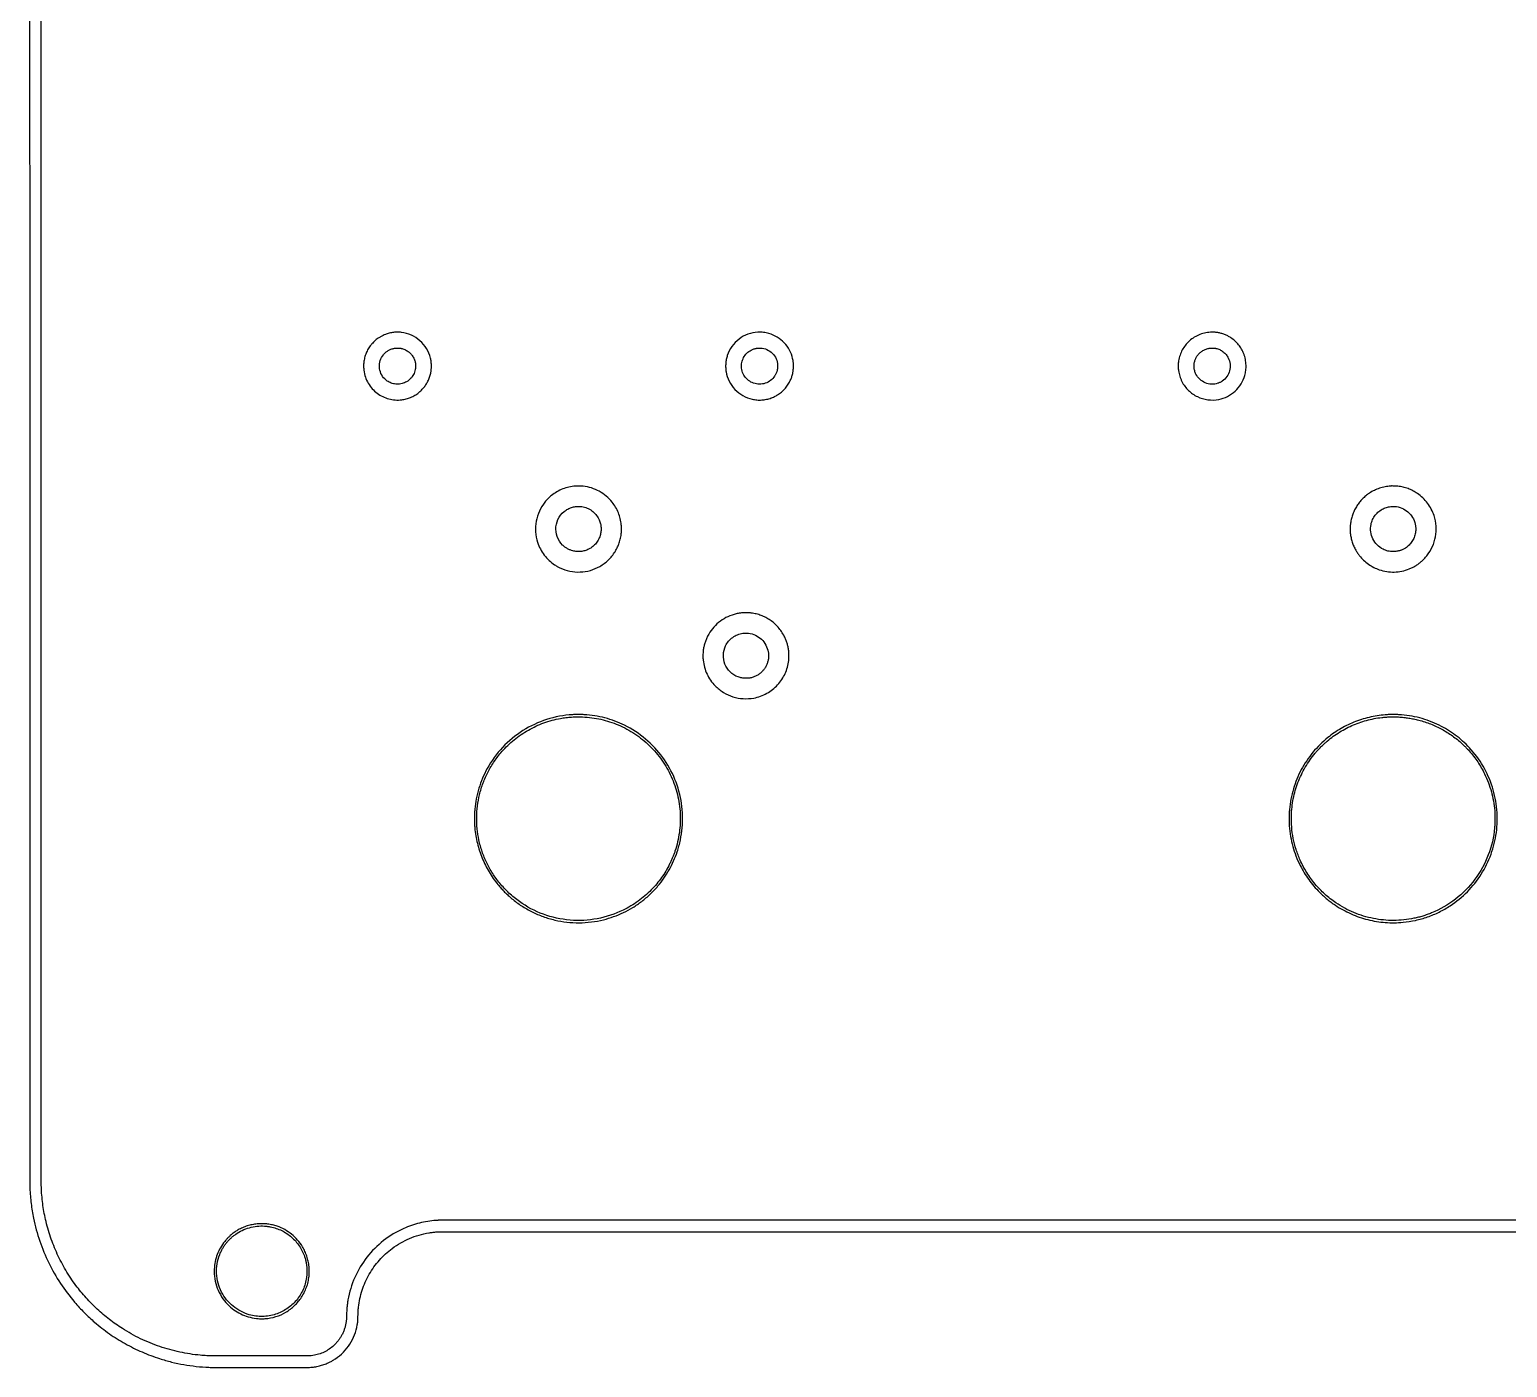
# Model space of a CAD drawing. Extents: x 977 to 25454, y 984 to 49020.
# Drawn here: x 977 to 14242, y 984 to 12993 of the extents above; entities that cross this region are included whole.
import ezdxf

# ---------------------------------------------------------------- set-up
doc = ezdxf.new("R2010")
doc.units = 0

msp = doc.modelspace()

# ---------------------------------------------------------------- linework, layer by layer
for points in [[(25453.795181, 6757.754748, 0.000012), (25453.897571, 12164.328285, 0.000003), (25453.798272, 20941, 0.000002), (25453.560073, 32466.951299, 0.000022), (25453.274305, 36638.378168, 0.000001), (25452.974668, 39243.286242, 0.030065)], [(23834.04827, 49018.908979, 0.000001), (21672.802621, 49019.17901, 0.000024)], [(18678.279442, 49019.402857, 0.000005), (13230.5, 49019.49605, 0.000002), (9162.520775, 49019.509787, 0.000004), (5736.221875, 49019.480206)], [(978.253371, 20920.105358), (978.783817, 2642.314461, 0.011624), (979.955151, 2592, 0.008831), (984.471326, 2521.733841, 0.010049), (991.334441, 2454.643555, 0.010215), (1000.766127, 2388.890339, 0.009794), (1012.991456, 2322.642195, 0.031858), (1068.473711, 2118.816785, 0.031462), (1149.585064, 1922.810066, 0.031475), (1254.612077, 1738.605995, 0.031945), (1381.459445, 1570, 0.009962), (1423.113627, 1523.340437, 0.008765), (1468.377169, 1476.307995, 0.008797), (1515.069639, 1431.082664, 0.01027), (1561.015471, 1389.85671, 0.025099), (1693.714123, 1286.745287, 0.025047), (1836.16706, 1197.373149, 0.025031), (1986.936175, 1122.641925, 0.02499), (2144.5, 1063.306568, 0.016907), (2252.132638, 1032.778234, 0.016903), (2361.590349, 1009.589607, 0.016763), (2473.255078, 993.689744, 0.015993), (2587.5, 984.998061, 0.010926), (2632.70772, 983.998805, 0.000064), (3050.951224, 983.948246, 0.000035), (3478.491469, 983.981172, 0.02071), (3503.120745, 985.005355, 0.022666), (3546.483722, 990.599508, 0.023495), (3588.637685, 1000.052792, 0.023686), (3629.39286, 1013.330684, 0.023922), (3668.571521, 1030.365963, 0.005979), (3683.713506, 1038.056503, 0.010543), (3696.002562, 1044.81778, 0.010459), (3708.061404, 1052.128238, 0.005775), (3722.5, 1061.535579, 0.051364), (3793.971028, 1120.721164, 0.05094), (3852.100553, 1193.385725, 0.050907), (3894.368637, 1276.34833, 0.051166), (3918.91398, 1366, 0.009611), (3921.385209, 1382.832297, 0.011447), (3923.045766, 1398.794356, 0.00948), (3924.176684, 1417.068759, 0.004068), (3925.025056, 1441.5, -0.00245), (3925.871956, 1468.398281, -0.005757), (3926.834033, 1488.47282, -0.006919), (3928.128942, 1506.121869, -0.005619), (3929.990925, 1525, -0.051563), (3962.920519, 1677.559146, -0.051504), (4026.376951, 1820.215641, -0.051477), (4117.686487, 1946.955667, -0.051405), (4233, 2052.436497, -0.029444), (4308.248957, 2101.662328, -0.029745), (4388.509777, 2141.523381, -0.029662), (4473.155786, 2171.673543, -0.02891), (4561.5, 2191.899841, -0.00633), (4574.826175, 2193.976734, -0.004189), (4590.177745, 2196.039506, -0.003961), (4606.676481, 2197.98321, -0.003755), (4623.5, 2199.702428, -0.023528), (4650.646709, 2200.986913, -0.000006), (5834.976758, 2201.249393, -0.000049), (7758.65651, 2201.463503, -0.000003), (13215, 2201.5, -0.000005), (17758.452947, 2201.451521, -0.000032), (20120.410613, 2201.24951, -0.000001), (21784.154586, 2200.996007, -0.020655)], [(2705.63774, 40413.981128, 0.000002), (2705.642764, 42874.519936, 0.000002), (2705.626677, 45334.130235, 0.019035)], [(23829.361066, 40418.971481, -0.000002), (23829.352982, 42875.559779, -0.000002), (23829.365373, 45332.747787, -0.021017)], [(23725.958331, 45319.436979, 0.000002), (23725.950273, 42874.905956, 0.000002), (23725.959107, 40430.264241, 0.013991)], [(21769.786397, 2304.753362), (13218.449786, 2305.013035), (4663.636659, 2305.27086, 0.021057), (4645.402828, 2304.503181, -0.002683), (4642.135918, 2304.245156, -0.000593), (4636.533956, 2303.839626, -0.000617), (4630.058494, 2303.386608, -0.000594), (4623.5, 2302.943732, 0.023332), (4551.0676, 2294.73176, 0.021275), (4477.419157, 2279.642111, 0.021149), (4404.859999, 2258.232186, 0.022318), (4335.68738, 2231.095966, 0.061221), (4154.459169, 2122.273515, 0.061275), (4005.036366, 1972.834635, 0.061331), (3896.394962, 1791.773362, 0.061539), (3835.072745, 1589.971399, 0.008773), (3829.653973, 1555.186575, 0.011445), (3825.986659, 1523.185719, 0.010511), (3823.582314, 1488.988068, 0.005848), (3822.016913, 1447.233775, -0.002927), (3821.541215, 1432.19907, -0.003566), (3820.913166, 1418.13114, -0.003593), (3820.214446, 1406.288603, -0.015148), (3819.529407, 1399.2054, -0.019971), (3814.401514, 1368.719178, -0.021211), (3806.93501, 1339.355046, -0.021485), (3797.113675, 1311.085907, -0.02174), (3784.936593, 1283.87758, -0.018315), (3770.729666, 1257.928386, -0.021623), (3755.373668, 1234.529901, -0.021651), (3738.072418, 1212.570892, -0.018453), (3718.025295, 1190.944032, -0.036912), (3677.725315, 1156.122825, -0.037768), (3633.038666, 1127.90038, -0.037835), (3584.693676, 1106.763198, -0.037331), (3533.5, 1093.039873, -0.031629), (3505.248825, 1089.517416, -0.012115), (3465.656136, 1088.068604, -0.002802), (3388.20736, 1087.54639, -0.000083), (3063, 1087.23024, -0.000184), (2742.320971, 1087.089512, -0.002873), (2632.639185, 1087.712023, -0.008516), (2568.070505, 1089.549706, -0.011623), (2510, 1093.547172, -0.029813), (2326.07171, 1121.643294, -0.029598), (2146.335155, 1171.458815, -0.029571), (1973.580492, 1242.203309, -0.029631), (1810.5, 1332.792565, -0.02292), (1693.888587, 1414.663857, -0.022586), (1584.665074, 1507.246047, -0.022596), (1484.284118, 1609.260992, -0.02299), (1394.12783, 1719.353167, -0.025876), (1302.654957, 1856.427386, -0.026245), (1226.3007, 2001.584999, -0.026224), (1165.520797, 2154.058036, -0.02574), (1120.603921, 2313, -0.012128), (1106.300361, 2383.672893, -0.011517), (1095.163227, 2456.182372, -0.011502), (1087.364379, 2529.225822, -0.012013), (1083.070771, 2601.5, -0.008821), (1082.049922, 2659.268362), (1081.553582, 20927.154571)]]:
    msp.add_lwpolyline(points, format="xyb")
for points in [[(4244, 10274.407071, 0.016851), (4225.801225, 10271.600817, 0.013473), (4206.408674, 10267.393612, 0.01359), (4187.507219, 10262.208016, 0.018529), (4170.804307, 10256.449642, 0.022256), (4150.357832, 10247.476534, 0.016), (4128.353593, 10235.738275, 0.015988), (4107.118498, 10222.60112, 0.02204), (4089, 10209.388769, 0.021041), (4078.422539, 10200.182181, 0.00761), (4064.168786, 10186.263273, 0.007619), (4050.334834, 10171.905644, 0.020815), (4041.14728, 10161.215766, 0.0345), (4017.020761, 10125.901986, 0.035259), (3998.175057, 10087.85507, 0.035029), (3984.762489, 10047.297972, 0.03312), (3976.835613, 10004.5, 0.022762), (3975.795205, 9989.954815, 0.008551), (3975.615621, 9969.523131, 0.008558), (3976.135457, 9949.084387, 0.022572), (3977.417508, 9934.5, 0.047952), (3991.497595, 9873.996664, 0.05058), (4016.686267, 9818.422626, 0.050886), (4052.356431, 9769.325655, 0.049666), (4097.474464, 9728, 0.047516), (4147.278166, 9697.646822, 0.048197), (4201.683515, 9677.412707, 0.048189), (4258.965552, 9667.96629, 0.047465), (4317.2946, 9669.583722, 0.03428), (4358.260427, 9677.50964, 0.034554), (4397.646486, 9690.94448, 0.034382), (4434.989128, 9709.751432, 0.033205), (4469.861978, 9733.69496, 0.02109), (4480.746814, 9743.055197, 0.008589), (4494.776669, 9756.648201, 0.008623), (4508.402272, 9770.790639, 0.019815), (4518.035417, 9782, 0.03061), (4539.517142, 9812.795154, 0.030372), (4557.139783, 9846.060863, 0.03052), (4570.527753, 9881.05256, 0.031634), (4579.368642, 9917, 0.010775), (4581.864881, 9932.83462, 0.016496), (4583.277121, 9946.656693, 0.015203), (4583.841361, 9961.333556, 0.007527), (4583.710251, 9979.97814, 0.008641), (4582.986071, 9998.364659, 0.016632), (4581.662486, 10013.046451, 0.017491), (4579.418868, 10027.11483, 0.01077), (4575.846488, 10043.5, 0.076681), (4540.847019, 10128.82285, 0.076099), (4481.69025, 10199.883379, 0.076083), (4403.971985, 10250.00375, 0.076599), (4315, 10274.436715, 0.020655), (4299.977639, 10275.547448, 0.00823), (4279.320748, 10275.878845, 0.0082), (4258.730246, 10275.53253, 0.021523)], [(7514, 10275.85533, 0.077522), (7425.335112, 10258.223156, 0.075306), (7345.274654, 10214.343877, 0.074928), (7281.475727, 10148.486791, 0.075526), (7240.128299, 10066.923708, 0.031425), (7230.901734, 10031.613692, 0.029292), (7225.902923, 9994.585959, 0.029324), (7225.268821, 9957.270836, 0.03168), (7229.079734, 9921.102523, 0.074093), (7256.998796, 9835.778968, 0.073917), (7308.595848, 9762.223827, 0.073955), (7379.330034, 9706.886147, 0.074289), (7463, 9674.632788, 0.035154), (7505.83248, 9668.188002, 0.035761), (7548.898594, 9667.86184, 0.035643), (7591.705206, 9673.683699, 0.034431), (7633.764073, 9685.562564, 0.018243), (7646.848372, 9690.797404, 0.009262), (7662.92567, 9698.279765, 0.009263), (7678.738404, 9706.364602, 0.017976), (7691, 9713.501356, 0.033598), (7724.900001, 9738.230192, 0.034408), (7754.895229, 9767.09459, 0.034429), (7780.63218, 9799.782154, 0.033729), (7801.835443, 9835.910413, 0.011281), (7809.148959, 9851.415913, 0.015077), (7815.035503, 9865.817585, 0.015251), (7819.992064, 9880.413499, 0.011992), (7824.494129, 9896.5, 0.011887), (7829.038196, 9916.342, 0.021129), (7831.694022, 9932.893013, 0.020052), (7833.023839, 9950.184162, 0.009549), (7833.415765, 9972.5, 0.007359), (7833.085263, 9992.833494, 0.018034), (7832.083441, 10007.756098, 0.019446), (7830.062597, 10021.893044, 0.00994), (7826.48764, 10039.460994, 0.067809), (7798.391292, 10115.010994, 0.066533), (7750.969699, 10180.83248, 0.066411), (7687.836003, 10231.987997, 0.067123), (7613.721241, 10264.580235, 0.020475), (7589.590058, 10270.467922, 0.021448), (7565.428208, 10274.255117, 0.020922), (7540.483283, 10276.022917, 0.017622)], [(11576, 10275.836962, 0.047351), (11521.488858, 10268.300605, 0.045891), (11468.765982, 10250.61017, 0.045736), (11419.989833, 10223.527668, 0.046349), (11377.18527, 10188.13481, 0.04104), (11343.844976, 10148.969495, 0.042338), (11317.737684, 10105.274494, 0.042231), (11299.310658, 10057.699698, 0.040413), (11288.804006, 10007, 0.025019), (11287.70084, 9992.024201, 0.007772), (11287.521173, 9969.449727, 0.007683), (11288.037397, 9946.961593, 0.026761), (11289.3691, 9932.5, 0.017995), (11294.337191, 9905.401677, 0.021841), (11301.000351, 9880.453058, 0.022209), (11309.70563, 9856.535744, 0.019818), (11320.801977, 9832.538027, 0.081474), (11378.774951, 9753.910667, 0.080917), (11458.954675, 9697.705202, 0.080765), (11552.966924, 9669.780727, 0.080725), (11651, 9673.071001, 0.069445), (11729.357293, 9700.201178, 0.06824), (11797.810784, 9747.867015, 0.068212), (11850.929842, 9812.219817, 0.06929), (11884.432355, 9888.160163, 0.017665), (11890.01679, 9910.803483, 0.020847), (11893.636586, 9932.570749, 0.020538), (11895.467426, 9954.840028, 0.016257), (11895.671518, 9979, 0.018916), (11893.946396, 10006.837407, 0.023708), (11890.155098, 10032.419897, 0.02411), (11884.026182, 10057.170212, 0.020777), (11875.279134, 10082.5, 0.037613), (11854.927437, 10124.712567, 0.03842), (11828.606701, 10163.083424, 0.038542), (11796.812461, 10196.86596, 0.03838), (11760.167324, 10225.420484, 0.010585), (11745.428777, 10234.744118, 0.015431), (11732.030111, 10242.274318, 0.015571), (11718.284922, 10248.914334, 0.011067), (11702.5, 10255.527661, 0.026415), (11672.212219, 10265.625167, 0.027455), (11641.414489, 10272.32111, 0.026943), (11609.532938, 10275.691221, 0.023553)], [(4312.5, 10131.024082, -0.025474), (4328.788447, 10126.650609, -0.024429), (4344.782373, 10120.59209, -0.02458), (4360.008478, 10113.04648, -0.02665), (4374, 10104.224983, -0.027), (4383.60907, 10096.615095, -0.01547), (4394.384888, 10086.480615, -0.015461), (4404.538551, 10075.672856, -0.026414), (4412.230006, 10065.973896, -0.027421), (4421.029868, 10052.02562, -0.024841), (4428.571765, 10036.738916, -0.024401), (4434.685165, 10020.49035, -0.024135), (4439.21185, 10003.664361, -0.01577), (4440.381621, 9997.343973, -0.020412), (4441.032722, 9991.483757, -0.013976), (4441.342415, 9984.093802, -0.003483), (4441.426666, 9972, -0.003483), (4441.341796, 9959.8168, -0.014248), (4441.028139, 9952.428368, -0.020649), (4440.362186, 9946.51863, -0.014929), (4439.153347, 9940, -0.031717), (4432.653821, 9917.106809, -0.03613), (4423.525309, 9896.233592, -0.03647), (4411.572671, 9877.058487, -0.033488), (4396.64334, 9859.234999, -0.068898), (4361.721355, 9831.62449, -0.069693), (4320.743938, 9814.671987, -0.069344), (4276.499128, 9809.577602, -0.067101), (4232.023152, 9816.656157, -0.032399), (4213.987403, 9823.375073, -0.030348), (4196.557009, 9832.495174, -0.030006), (4180.166392, 9843.774383, -0.029961), (4165.235058, 9856.939687, -0.092338), (4131.513391, 9905.798026, -0.092425), (4117.658466, 9963.504643, -0.092366), (4125.526677, 10022.35775, -0.092079), (4154.063179, 10074.5, -0.043367), (4173.434488, 10094.434373, -0.042482), (4196.081326, 10110.881738, -0.042616), (4221.109202, 10123.220671, -0.044264), (4247.553757, 10130.95072, -0.005707), (4257.188036, 10132.748743, -0.025354), (4262.902551, 10133.451679, -0.019628), (4269.264416, 10133.658166, -0.002485), (4283, 10133.496437, -0.004671), (4293.186854, 10133.230657, -0.012047), (4300.531703, 10132.792977, -0.015687), (4306.579759, 10132.09446, -0.016257)], [(7553.5, 10132.481874, -0.09162), (7609.231588, 10113.252857, -0.091048), (7654.550837, 10075.346407, -0.091374), (7683.33103, 10023.942134, -0.093101), (7691.643406, 9966, -0.012396), (7690.883323, 9954.834694, -0.01725), (7689.611795, 9944.89703, -0.017551), (7687.678833, 9935.204943, -0.013555), (7684.918622, 9924.789671, -0.024449), (7681.432049, 9914.776087, -0.013849), (7676.292173, 9903.003155, -0.013839), (7670.488162, 9891.492195, -0.023685), (7664.939722, 9882.278917, -0.081627), (7628.246938, 9843.073539, -0.083017), (7581.138461, 9817.949764, -0.083112), (7528.467778, 9809.533622, -0.082075), (7475.682931, 9818.65851, -0.081078), (7430.450073, 9843.1795, -0.079655), (7395.043118, 9880.93877, -0.079649), (7373.213036, 9927.877137, -0.081047), (7367.327438, 9979, -0.073961), (7376.716736, 10026.595639, -0.075087), (7399.529985, 10069.128312, -0.075118), (7433.876604, 10103.01313, -0.074114), (7476.852237, 10125.425944, -0.015171), (7484.677877, 10127.867465, -0.00984), (7493.857934, 10130.235013, -0.009889), (7502.847064, 10132.178663, -0.020029), (7510, 10133.282516, -0.025052), (7518.69023, 10133.830446, -0.00782), (7531.757235, 10133.79432, -0.007824), (7544.819564, 10133.349356, -0.024958)], [(11624.261305, 10131.062111, -0.053966), (11659.207737, 10119.46191, -0.056556), (11690.270669, 10100.786196, -0.056659), (11716.312224, 10075.660266, -0.054523), (11736.437242, 10045.020331, -0.091949), (11753.041236, 9989.142302, -0.091033), (11748.593549, 9930.818529, -0.090583), (11723.667202, 9877.644147, -0.089925), (11681.5, 9836.558585, -0.023901), (11673.552138, 9831.737539, -0.010551), (11662.630531, 9826.102155, -0.010541), (11651.498871, 9820.940628, -0.024338), (11642.886422, 9817.655311, -0.088539), (11585.558329, 9809.626882, -0.089471), (11529.217698, 9821.986153, -0.089581), (11480.801071, 9853.23182, -0.089031), (11446.250297, 9899.5, -0.050008), (11434.971351, 9929.115036, -0.048423), (11429.640381, 9960.70344, -0.048424), (11430.484523, 9992.726671, -0.050016), (11437.494848, 10023.629568, -0.023537), (11441.14803, 10033.045843, -0.012384), (11446.516795, 10044.393221, -0.012384), (11452.448447, 10055.475135, -0.023249), (11457.866745, 10064.065691, -0.047693), (11478.031485, 10087.788187, -0.046926), (11502.42832, 10107.403844, -0.047245), (11529.885594, 10122.013484, -0.0498), (11559.121885, 10130.898941, -0.005517), (11568.97499, 10132.737723, -0.025303), (11574.745703, 10133.450348, -0.019775), (11581.1407, 10133.659711, -0.002481), (11595, 10133.496437, -0.004663), (11605.131725, 10133.232254, -0.011902), (11612.4647, 10132.797647, -0.015549), (11618.471472, 10132.109297, -0.016871)], [(5878, 8894.982512, 0.036204), (5818.852585, 8886.102517, 0.03844), (5762.818365, 8868.877183, 0.038487), (5710.142817, 8843.300891, 0.036475), (5661, 8809.545467, 0.01854), (5647.378388, 8797.793117, 0.009483), (5631.135061, 8782.108398, 0.009484), (5615.463292, 8765.782536, 0.01814), (5603.623618, 8752, 0.060828), (5553.152721, 8670.036031, 0.06226), (5524.376185, 8578.970586, 0.062476), (5518.959608, 8483.912272, 0.06201), (5537.14916, 8390.208083, 0.041282), (5562.256068, 8330.510486, 0.042025), (5596.703719, 8276.126455, 0.042157), (5639.646019, 8228.420215, 0.042101), (5690, 8188.569018, 0.006021), (5703.111032, 8180.104184, 0.01071), (5714.133767, 8173.499316, 0.011099), (5725.15524, 8167.532281, 0.007077), (5738.218985, 8161.062054, 0.060828), (5826.129038, 8131.518753, 0.060062), (5918.949544, 8123.823217, 0.06016), (6010.800349, 8138.404649, 0.061407), (6095.859487, 8174.394422, 0.029726), (6136.040159, 8200.855632, 0.031255), (6172.094456, 8231.489123, 0.031208), (6204.096176, 8266.423041, 0.029452), (6232.175049, 8305.726221, 0.017662), (6240.495244, 8320.053342, 0.008064), (6250.386227, 8339.301363, 0.008057), (6259.63439, 8358.821941, 0.018027), (6265.878323, 8374, 0.01493), (6272.899598, 8394.881363, 0.013224), (6278.975725, 8417.00251, 0.013113), (6283.924572, 8439.622086, 0.013968), (6287.56424, 8462, 0.022033), (6289.130885, 8479.508633, 0.00844), (6289.822944, 8503.955021, 0.008504), (6289.685254, 8528.606703, 0.01997), (6288.534909, 8546.980261, 0.0345), (6278.918503, 8602.523263, 0.03632), (6261.856849, 8655.238462, 0.036504), (6237.443053, 8704.688229, 0.035603), (6205.915957, 8750.5, 0.049094), (6152.865857, 8804.9867, 0.049475), (6090.340709, 8847.92568, 0.04944), (6020.554154, 8877.769406, 0.048881), (5946, 8893.474992, 0.014814), (5930.808702, 8894.6977, 0.007131), (5911.28315, 8895.409271, 0.007066), (5892.044102, 8895.56385, 0.017638)], [(13197, 8895.417331, 0.000169), (13194.49588, 8895.202572, 0.000036), (13190.15, 8894.828069, 0.000038), (13185.115633, 8894.393487, 0.000036), (13180, 8893.95113, 0.035255), (13131.383586, 8886.2645, 0.032), (13082.682488, 8871.664186, 0.031779), (13035.897858, 8850.839789, 0.033531), (12993, 8824.577018, 0.026613), (12962.216947, 8800.208895, 0.025016), (12933.521821, 8772.225696, 0.025017), (12907.766041, 8741.517516, 0.02662), (12885.773472, 8709, 0.026433), (12866.160972, 8672.104402, 0.02748), (12850.832199, 8633.812934, 0.027129), (12839.636479, 8593.608458, 0.024415), (12832.385507, 8550.990016, 0.020676), (12831.123633, 8534.918651, 0.00741), (12830.613752, 8511.944088, 0.007399), (12830.784261, 8488.985668, 0.020952), (12831.8107, 8473, 0.024439), (12838.217133, 8431.969653, 0.025801), (12848.517815, 8392.51037, 0.026049), (12862.717049, 8354.674958, 0.026007), (12880.780301, 8318.5, 0.01387), (12887.241122, 8307.791062, 0.005711), (12896.558258, 8293.632249, 0.005686), (12906.154479, 8279.749099, 0.014633), (12913.49076, 8270.006836, 0.034906), (12951.331955, 8228.935626, 0.035532), (12994.306665, 8193.791642, 0.035781), (13041.520095, 8165.302428, 0.036534), (13091.99229, 8144.060723, 0.043518), (13158.672767, 8127.860051, 0.044489), (13226.654239, 8123.60973, 0.044508), (13294.288932, 8131.452069, 0.04363), (13359.939844, 8151.157392, 0.020758), (13388.871086, 8164.088096, 0.020978), (13416.525878, 8179.331696, 0.020801), (13443.025885, 8196.972222, 0.019636), (13468.5, 8217.078952, 0.016644), (13479.716772, 8227.335982, 0.007575), (13493.718133, 8241.443321, 0.007591), (13507.371588, 8256.061248, 0.015562), (13517.529803, 8268, 0.06143), (13567.685845, 8349.592747, 0.062149), (13596.272386, 8440.609469, 0.062224), (13601.596653, 8535.758953, 0.061846), (13583.381285, 8629.5, 0.04113), (13558.822318, 8687.966306, 0.041199), (13525.035898, 8741.589352, 0.041177), (13482.895522, 8788.97292, 0.040991), (13433.5, 8828.888958, 0.03062), (13393.028038, 8852.956678, 0.030671), (13349.941207, 8871.88635, 0.030591), (13304.75096, 8885.443957, 0.0301), (13258, 8893.474992, 0.01471), (13244.989906, 8894.52488, 0.004819), (13225.77411, 8895.32219, 0.00422), (13206.873747, 8895.764364, 0.025047)], [(5933.965905, 8710.364744, -0.061314), (5981.136446, 8697.52033, -0.061115), (6023.840355, 8673.61075, -0.060833), (6059.663653, 8639.969101, -0.059737), (6086.593169, 8598.5, -0.044161), (6099.200027, 8565.836688, -0.043327), (6105.9753, 8531.257752, -0.043197), (6106.701289, 8495.928266, -0.043328), (6101.342374, 8461.036226, -0.05522), (6086.460967, 8420.182604, -0.053374), (6062.865162, 8383.068088, -0.053404), (6031.962309, 8351.807967, -0.055413), (5995.5, 8328.244718, -0.044724), (5961.538882, 8314.930688, -0.044687), (5925.742175, 8307.863417, -0.044601), (5889.19337, 8307.261607, -0.044189), (5853, 8313.139576, -0.035229), (5828.314072, 8321.313368, -0.032054), (5804.196868, 8333.090436, -0.031884), (5781.653036, 8347.928121, -0.033892), (5761.662261, 8365.236357, -0.110919), (5713.306351, 8440.92772, -0.112223), (5702.237342, 8529.695127, -0.112167), (5730.62958, 8614.55925, -0.11072), (5793, 8679.294094, -0.046076), (5825.291517, 8696.574877, -0.045617), (5860.308901, 8707.71913, -0.045401), (5896.926634, 8712.365153, -0.04474)], [(13246, 8710.388177, -0.081126), (13307.841487, 8690.919081, -0.081122), (13360.276071, 8652.785707, -0.080634), (13398.093812, 8599.723383, -0.078783), (13417.567894, 8537, -0.029006), (13418.675908, 8524.117957, -0.010506), (13418.80067, 8505.755031, -0.010331), (13418.165687, 8487.556141, -0.032997), (13416.693529, 8475.5, -0.047635), (13404.676328, 8434.125706, -0.052104), (13385.298377, 8397.083807, -0.052487), (13358.826461, 8365.07338, -0.049629), (13325.801272, 8338.597643, -0.020875), (13316.200335, 8332.909626, -0.010984), (13303.842348, 8326.614551, -0.010982), (13291.266503, 8320.889505, -0.021644), (13281, 8317.002178, -0.018919), (13265.074227, 8312.408091, -0.021896), (13249.601059, 8309.283997, -0.021554), (13233.703955, 8307.490569, -0.017312), (13216.5, 8306.894737, -0.026063), (13192.20196, 8308.162133, -0.03116), (13169.599905, 8311.961171, -0.031378), (13147.777581, 8318.510378, -0.027099), (13125.817078, 8328.015452, -0.081752), (13072.15049, 8366.800756, -0.082251), (13033.880031, 8420.667163, -0.082233), (13015.01384, 8484.007013, -0.081662), (13017.502031, 8550.207319, -0.057848), (13031.889362, 8594.196647, -0.057075), (13056.019571, 8633.937178, -0.057096), (13088.500038, 8667.18077, -0.057975), (13127.5, 8692.020381, -0.023919), (13145.760394, 8699.8156, -0.023923), (13164.680749, 8705.830562, -0.023862), (13184.136941, 8710.023329, -0.023513), (13204, 8712.368396, -0.021593), (13212.371593, 8712.597169, -0.007814), (13224.261595, 8712.222678, -0.00796), (13236.439127, 8711.454079, -0.016039)], [(7377.5, 7757.382223, 0.00974), (7357.020461, 7754.960969, 0.010882), (7337.396996, 7751.815799, 0.011368), (7318.782971, 7747.976182, 0.013336), (7301.336289, 7743.468708, 0.050728), (7227.669909, 7713.971287, 0.05151), (7161.859676, 7670.366974, 0.051607), (7106.457673, 7614.316378, 0.051296), (7063.58001, 7548, 0.021216), (7048.964495, 7516.049555, 0.023219), (7037.589663, 7483.91087, 0.022989), (7029.154512, 7450.566378, 0.019994), (7023.348423, 7415, 0.021634), (7022.029686, 7398.25165, 0.007301), (7021.52256, 7373.77147, 0.007251), (7021.727381, 7349.36195, 0.02273), (7022.84737, 7333, 0.039073), (7035.447334, 7268.150037, 0.042206), (7057.786042, 7207.773572, 0.042563), (7089.741771, 7152.451267, 0.041085), (7130.943825, 7102.631928, 0.060972), (7204.778875, 7043.426812, 0.061842), (7290.37179, 7004.114971, 0.061732), (7383.121575, 6986.880958, 0.06037), (7478, 6992.598005, 0.041834), (7537.489635, 7008.703862, 0.039525), (7594.664466, 7034.719713, 0.039643), (7646.867714, 7069.316665, 0.042703), (7691.568067, 7110.948913, 0.037054), (7729.469136, 7159.633587, 0.040153), (7758.6399, 7212.133682, 0.039984), (7779.139649, 7268.825788, 0.036154), (7791.207376, 7330, 0.026108), (7792.251198, 7344.826512, 0.004525), (7792.505089, 7372.937394, 0.004347), (7792.260104, 7401.051533, 0.029027), (7791.205748, 7415, 0.017418), (7785.022148, 7451.390587, 0.022433), (7776.696789, 7484.268644, 0.023163), (7765.715256, 7515.393898, 0.020864), (7751.553771, 7546.5, 0.030832), (7726.668132, 7588.915513, 0.032123), (7697.063488, 7627.340782, 0.032239), (7662.888734, 7661.533289, 0.031547), (7624.364328, 7691.316954, 0.028054), (7584.587197, 7715.10445, 0.030534), (7543.483092, 7733.550198, 0.03036), (7500.223299, 7746.93532, 0.027116), (7454, 7755.59264, 0.023397), (7441.16371, 7756.675297, 0.003493), (7415.252889, 7757.462564, 0.003272), (7389.276961, 7757.90016, 0.027132)], [(7430.026234, 7573.975681, -0.078364), (7493.106052, 7556.061528, -0.081396), (7546.69395, 7519.749212, -0.081266), (7585.95312, 7468.174828, -0.07777), (7607.474654, 7406, -0.026838), (7608.883019, 7394.732189, -0.010221), (7609.678169, 7378.918631, -0.010298), (7609.82504, 7362.960859, -0.024352), (7609.111234, 7351.095592, -0.035747), (7603.843351, 7322.186458, -0.035465), (7594.502353, 7294.243203, -0.035549), (7581.332194, 7267.963798, -0.036315), (7564.654652, 7244.012296, -0.039191), (7543.653961, 7221.880536, -0.037292), (7519.12307, 7202.892092, -0.037268), (7492.026853, 7187.747257, -0.039018), (7463.387949, 7177.059783, -0.015723), (7449.400923, 7173.522037, -0.021006), (7436.505052, 7171.25144, -0.020234), (7423.091242, 7170.016365, -0.013082), (7407.5, 7169.623537, -0.017459), (7387.99958, 7170.323643, -0.024541), (7370.716512, 7172.405401, -0.025496), (7354.241401, 7176.088296, -0.021341), (7337.198854, 7181.614923, -0.103945), (7265.775921, 7226.733134, -0.105099), (7218.896758, 7296.625338, -0.105103), (7204.497537, 7379.540334, -0.103958), (7224.959759, 7461.5, -0.062785), (7251.894026, 7502.859282, -0.060821), (7288.510386, 7536.743429, -0.060796), (7332.218369, 7560.833244, -0.062639), (7380, 7573.399573, -0.020567), (7391.037754, 7574.406002, -0.009572), (7405.411474, 7574.846813, -0.009503), (7419.626899, 7574.740333, -0.023455)], [(5850.5, 6842.881678, 0.062999), (5618.521164, 6799.514412, 0.063308), (5405.063186, 6699.780352, 0.06332), (5223.383987, 6549.83145, 0.063067), (5084.728054, 6359, 0.026245), (5043.158495, 6272.923231, 0.025445), (5010.354205, 6182.082898, 0.025462), (4986.966808, 6088.443874, 0.026371), (4973.550566, 5994, 0.011475), (4970.822276, 5952.36407, 0.010583), (4969.908436, 5909.507536, 0.010638), (4970.808538, 5866.896729, 0.01196), (4973.524583, 5826, 0.037331), (4996.390237, 5688.561693, 0.037185), (5039.456495, 5555.865191, 0.037228), (5101.644776, 5431.155536, 0.037612), (5181.45162, 5317.5, 0.012382), (5210.073302, 5284.344544, 0.011134), (5241.309395, 5251.425453, 0.011166), (5273.878171, 5220.031888, 0.012671), (5306.5, 5191.457491, 0.029128), (5393.516261, 5127.239679, 0.028882), (5487.646112, 5073.37117, 0.028885), (5587.346592, 5030.71416, 0.029149), (5691, 4999.980403, 0.029425), (5799.731301, 4981.189059, 0.029531), (5909.785779, 4975.322394, 0.029549), (6019.696856, 4982.462272, 0.029549), (6128, 5002.509631, 0.025588), (6219.721999, 5030.208507, 0.025604), (6308.114959, 5067.12715, 0.02559), (6392.318138, 5112.909963, 0.025493), (6471.514533, 5167.108763, 0.014293), (6509.841877, 5198.084288, 0.012942), (6547.658148, 5232.212366, 0.012897), (6583.799233, 5268.386443, 0.013907), (6617.102329, 5305.5, 0.024134), (6670.890266, 5375.4864, 0.023509), (6718.189884, 5450.930804, 0.02349), (6758.232524, 5530.544025, 0.024002), (6790.313745, 5613, 0.029221), (6818.918516, 5718.558764, 0.029237), (6835.015094, 5826.712836, 0.029249), (6838.381792, 5935.964376, 0.029298), (6828.970897, 6044.800574, 0.060655), (6769.708734, 6262.315675, 0.060499), (6659.949247, 6459.460275, 0.060499), (6506.191789, 6624.603663, 0.060653), (6317.5, 6747.980204, 0.024966), (6231.136261, 6785.311386, 0.025357), (6141.923505, 6813.630834, 0.025266), (6049.992369, 6832.855775, 0.024389), (5955.5, 6842.991973, 0.011926), (5935.82712, 6843.66586, 0.00286), (5903.15528, 6843.818436, 0.002879), (5870.453234, 6843.595778, 0.011604)], [(5941, 6822.999037, -0.020889), (6024.982877, 6815.608176, -0.022906), (6105.480387, 6801.346068, -0.023047), (6183.88761, 6779.878597, -0.0217), (6261.610414, 6750.913879, -0.046965), (6410.273751, 6670.857606, -0.046299), (6542.157063, 6564.128166, -0.046268), (6652.227164, 6434.878141, -0.046767), (6736.203198, 6288.037505, -0.046886), (6792.1851, 6125.828083, -0.047016), (6816.898429, 5956.179855, -0.047026), (6809.480912, 5784.937111, -0.04695), (6770.199401, 5618, -0.007748), (6759.6198, 5588.132851, -0.009658), (6748.830763, 5560.743019, -0.009473), (6736.815575, 5533.361185, -0.006988), (6722.522491, 5503.5, -0.018888), (6687.899579, 5439.846699, -0.020282), (6649.329416, 5380.524242, -0.020357), (6606.221136, 5324.723079, -0.019342), (6558.006565, 5271.616672, -0.019979), (6499.517024, 5216.578095, -0.022328), (6438.87946, 5168.497397, -0.022419), (6374.424814, 5126.183118, -0.020479), (6304.5, 5088.422619, -0.067263), (6072.58499, 5011.602387, -0.067234), (5828.562941, 4999.078564, -0.0672), (5589.853996, 5051.753776, -0.067078), (5373.5, 5165.862751, -0.016936), (5325.917064, 5202.273698, -0.016216), (5280.19344, 5242.332977, -0.016198), (5237.111471, 5285.319251, -0.0168), (5197.443304, 5330.5, -0.030063), (5133.970301, 5418.139678, -0.029483), (5081.012102, 5513.316005, -0.02947), (5039.595662, 5614.104006, -0.029972), (5010.586096, 5718.5, -0.028271), (4994.85713, 5819.434687, -0.027875), (4990.514061, 5921.977827, -0.027873), (4997.604967, 6024.374862, -0.028257), (5016.034753, 6124.873064, -0.03016), (5048.29926, 6229.855699, -0.029908), (5093.034745, 6330.49807, -0.02996), (5149.372611, 6424.917697, -0.030514), (5216.276809, 6511.322035, -0.041756), (5327.330961, 6618.457763, -0.042265), (5454.215048, 6705.17033, -0.042256), (5593.900651, 6769.327391, -0.0417), (5743, 6809.429547, -0.014627), (5791.610407, 6816.783339, -0.013117), (5842.365591, 6821.602137, -0.013199), (5892.939226, 6823.728973, -0.015411)], [(13162.5, 6842.881678, 0.038685), (13018.722799, 6823.160787, 0.038746), (12879.777209, 6781.531627, 0.038781), (12749.037757, 6719.009282, 0.038915), (12629.681835, 6637.109962, 0.050135), (12496.37157, 6505.398128, 0.050184), (12391.993254, 6349.828935, 0.050221), (12320.762459, 6176.696619, 0.050361), (12285.563267, 5993, 0.011832), (12283.2796, 5957.92829, 0.007603), (12282.213367, 5917.169745, 0.007641), (12282.385898, 5877.363714, 0.014693), (12283.948451, 5845.5, 0.022444), (12295.655245, 5751.00727, 0.024891), (12315.540674, 5661.202686, 0.025169), (12344.008391, 5574.723431, 0.02405), (12381.399627, 5490.185239, 0.020059), (12417.602196, 5424.640771, 0.020521), (12458.68477, 5362.719553, 0.020428), (12504.894185, 5304.113023, 0.019471), (12556.446592, 5248.49259, 0.011498), (12590.504982, 5216.03062, 0.012853), (12624.804489, 5186.387633, 0.012942), (12660.362038, 5158.727679, 0.012002), (12698.194089, 5132.216942, 0.042471), (12838.175016, 5055.320372, 0.042824), (12988.75428, 5003.432265, 0.042837), (13145.92771, 4977.966099, 0.042552), (13305.5, 4979.568853, 0.030357), (13416.878794, 4997.062517, 0.030199), (13525.519436, 5027.934411, 0.030182), (13629.708488, 5071.689304, 0.030244), (13727.797478, 5127.643801, 0.053756), (13882.24683, 5254.154379, 0.05352), (14006.436176, 5410.855265, 0.053512), (14094.551662, 5590.368087, 0.053708), (14142.429322, 5784.270877, 0.055509), (14147.347621, 5990.391428, 0.055164), (14106.854425, 6192.996845, 0.055233), (14023.110819, 6381.618869, 0.055921), (13900.3911, 6546.474665, 0.021902), (13839.315666, 6606.336276, 0.022853), (13774.067058, 6659.736277, 0.022954), (13704.499281, 6706.746938, 0.02254), (13630.5, 6747.490213, 0.02464), (13543.456578, 6785.213856, 0.025602), (13454.217462, 6813.651276, 0.02556), (13362.39833, 6832.8565, 0.024381), (13267.639068, 6842.970457, 0.011614), (13247.550954, 6843.660783, 0.002992), (13215.106921, 6843.827546, 0.002997), (13182.65477, 6843.605653, 0.011538)], [(13253.5, 6822.988928, -0.011423), (13299.944679, 6819.83007, -0.012153), (13345.243411, 6814.594911, -0.012397), (13389.353065, 6807.288266, -0.013104), (13432.232022, 6797.917561, -0.029739), (13539.587909, 6764.611579, -0.030718), (13641.039504, 6719.098793, -0.030724), (13736.131665, 6661.508083, -0.029777), (13824.5, 6592.14065, -0.011439), (13839.861499, 6577.889252, -0.003658), (13862.050619, 6556.02076, -0.003656), (13883.912584, 6533.835057, -0.011482), (13898.13502, 6518.5, -0.016015), (13938.798988, 6469.508723, -0.017379), (13975.099484, 6419.301191, -0.017469), (14007.658249, 6366.941311, -0.016551), (14037.107602, 6311.5, -0.023039), (14071.320801, 6232.590286, -0.023899), (14097.663687, 6151.815829, -0.023738), (14116.321586, 6068.378641, -0.022073), (14127.537596, 5981.5, -0.014538), (14129.444807, 5946.969377, -0.008276), (14129.844282, 5905.14958, -0.008245), (14128.849323, 5862.796351, -0.012978), (14126.452773, 5826.5, -0.068324), (14070.060085, 5583.820019, -0.068425), (13950.368119, 5365.450639, -0.068446), (13776.220653, 5187.541183, -0.068434), (13560.5, 5063.23872, -0.011359), (13521.820692, 5048.530325, -0.011043), (13482.149795, 5035.446437, -0.01113), (13442.2682, 5024.226894, -0.012043), (13402.95764, 5015.110038, -0.049782), (13220.615371, 4996.018232, -0.050163), (13038.57686, 5013.437653, -0.050211), (12863.812092, 5066.729709, -0.050069), (12703, 5153.825434, -0.034786), (12603.60927, 5231.918028, -0.034448), (12515.657383, 5323.274129, -0.034526), (12441.261895, 5425.627237, -0.035311), (12382.279944, 5536.5, -0.02736), (12345.341565, 5633.57296, -0.028462), (12319.784799, 5732.837308, -0.028523), (12305.708255, 5834.156209, -0.027743), (12303.070956, 5937.367884, -0.041544), (12320.232379, 6088.640414, -0.041852), (12362.151609, 6234.605985, -0.041819), (12427.833438, 6371.659332, -0.041337), (12515.626387, 6496.440951, -0.011241), (12536.617658, 6520.460142, -0.007757), (12561.403516, 6546.736096, -0.007733), (12587.131544, 6572.371309, -0.010759), (12611, 6594.456298, -0.038725), (12722.018758, 6678.44722, -0.038077), (12845.271244, 6744.847021, -0.03807), (12977.188852, 6791.797585, -0.038682), (13114, 6817.896291, -0.008739), (13150.320036, 6821.30939, -0.009933), (13185.218356, 6823.278186, -0.010176), (13219.38321, 6823.829639, -0.010213)], [(3020.5, 2272.51208, 0.024155), (2974.919248, 2265.43817, 0.026293), (2931.529974, 2254.135082, 0.026502), (2889.87947, 2238.438403, 0.025382), (2849.5, 2218.223245, 0.014495), (2837.386477, 2210.89781, 0.006315), (2821.717589, 2200.508223, 0.006347), (2806.095223, 2189.570088, 0.012457), (2794, 2180.40504, 0.019758), (2779.082578, 2167.508744, 0.008258), (2759.977976, 2149.024905, 0.00825), (2741.515041, 2129.942323, 0.02003), (2728.708725, 2115.113461, 0.038008), (2690.580724, 2058.937811, 0.039839), (2662.072956, 1998.491907, 0.039851), (2643.519151, 1934.306465, 0.038076), (2635.019268, 1867, 0.052105), (2639.735588, 1780.721529, 0.050939), (2662.162345, 1696.591826, 0.050872), (2701.172576, 1618.632558, 0.051686), (2754.943825, 1550.607318, 0.041648), (2810.362519, 1502.453309, 0.043626), (2872.176586, 1464.984967, 0.043344), (2939.93385, 1438.61894, 0.04008), (3013.020985, 1423.472477, 0.019243), (3028.976638, 1422.100974, 0.006859), (3051.837657, 1421.333755, 0.006945), (3074.947104, 1421.196453, 0.016823), (3092, 1421.906091, 0.056692), (3188.631226, 1440.339426, 0.057753), (3278.009623, 1479.946616, 0.05786), (3355.818347, 1538.864626, 0.057297), (3418.347149, 1614.221342, 0.028356), (3443.39036, 1657.811993, 0.030125), (3462.780986, 1703.10125, 0.029762), (3476.774728, 1750.901059, 0.026359), (3485.682312, 1802, 0.021822), (3486.993888, 1819.169458, 0.006651), (3487.497103, 1845.235926, 0.006652), (3487.306684, 1871.307923, 0.021801), (3486.201373, 1888.5, 0.025391), (3478.542309, 1936.395435, 0.027659), (3466.213019, 1981.891054, 0.027868), (3449.038757, 2025.436414, 0.026612), (3426.893312, 2067.5, 0.044711), (3383.492023, 2127.380308, 0.043412), (3329.740544, 2179.239904, 0.04341), (3267.839472, 2221.041311, 0.044699), (3200.23923, 2251.055365, 0.011811), (3179.237084, 2257.664745, 0.01268), (3158.434851, 2263.107558, 0.012576), (3137.22528, 2267.526324, 0.011221), (3115, 2271.063078, 0.022727), (3096.018505, 2272.774543, 0.007286), (3067.71702, 2273.621119, 0.007274), (3039.421499, 2273.643322, 0.02298)], [(3085.5, 2252.99027, -0.007393), (3099.708297, 2251.861682, -0.008467), (3113.246664, 2250.352926, -0.008598), (3126.538674, 2248.410412, -0.008132), (3140.006179, 2245.979597, -0.065416), (3240.305102, 2212.130347, -0.0656), (3328.350257, 2153.543302, -0.065559), (3398.259286, 2074.110868, -0.06519), (3445.381074, 1979.142179, -0.017749), (3454.692386, 1948.48818, -0.02185), (3461.089346, 1919.294481, -0.021573), (3464.970723, 1889.345262, -0.016571), (3466.705032, 1856.404863, -0.006026), (3466.849872, 1836.858345, -0.011358), (3466.418355, 1821.089063, -0.012673), (3465.32121, 1806.568982, -0.010147), (3463.427251, 1791, -0.069799), (3432.028802, 1682.104284, -0.069891), (3371.888997, 1586.104952, -0.069966), (3287.695507, 1510.472133, -0.070199), (3186, 1461.09461, -0.03707), (3127.623463, 1446.948499, -0.037029), (3067.77641, 1441.571038, -0.036996), (3007.738813, 1445.079357, -0.036854), (2948.794902, 1457.39664, -0.051006), (2872.606012, 1487.968962, -0.050705), (2804.019994, 1533.381052, -0.050696), (2745.966474, 1591.676252, -0.050951), (2700.94193, 1660.36795, -0.053119), (2669.31816, 1741.359986, -0.053784), (2655.639255, 1826.85651, -0.053805), (2660.511458, 1913.271315, -0.053246), (2683.697436, 1996.976697, -0.018946), (2695.862037, 2024.624172, -0.018272), (2710.221272, 2051.614759, -0.018234), (2726.545372, 2077.540753, -0.018668), (2744.594413, 2102, -0.021309), (2761.911126, 2121.917214, -0.014825), (2783.040487, 2142.939919, -0.014708), (2805.6572, 2162.929106, -0.019301), (2827.50071, 2179.735237, -0.043755), (2885.878783, 2213.919733, -0.041432), (2950.374405, 2238.157122, -0.04145), (3017.95455, 2251.420657, -0.043885)]]:
    msp.add_lwpolyline(points, format="xyb", close=True)

doc.saveas('drawing.dxf')
